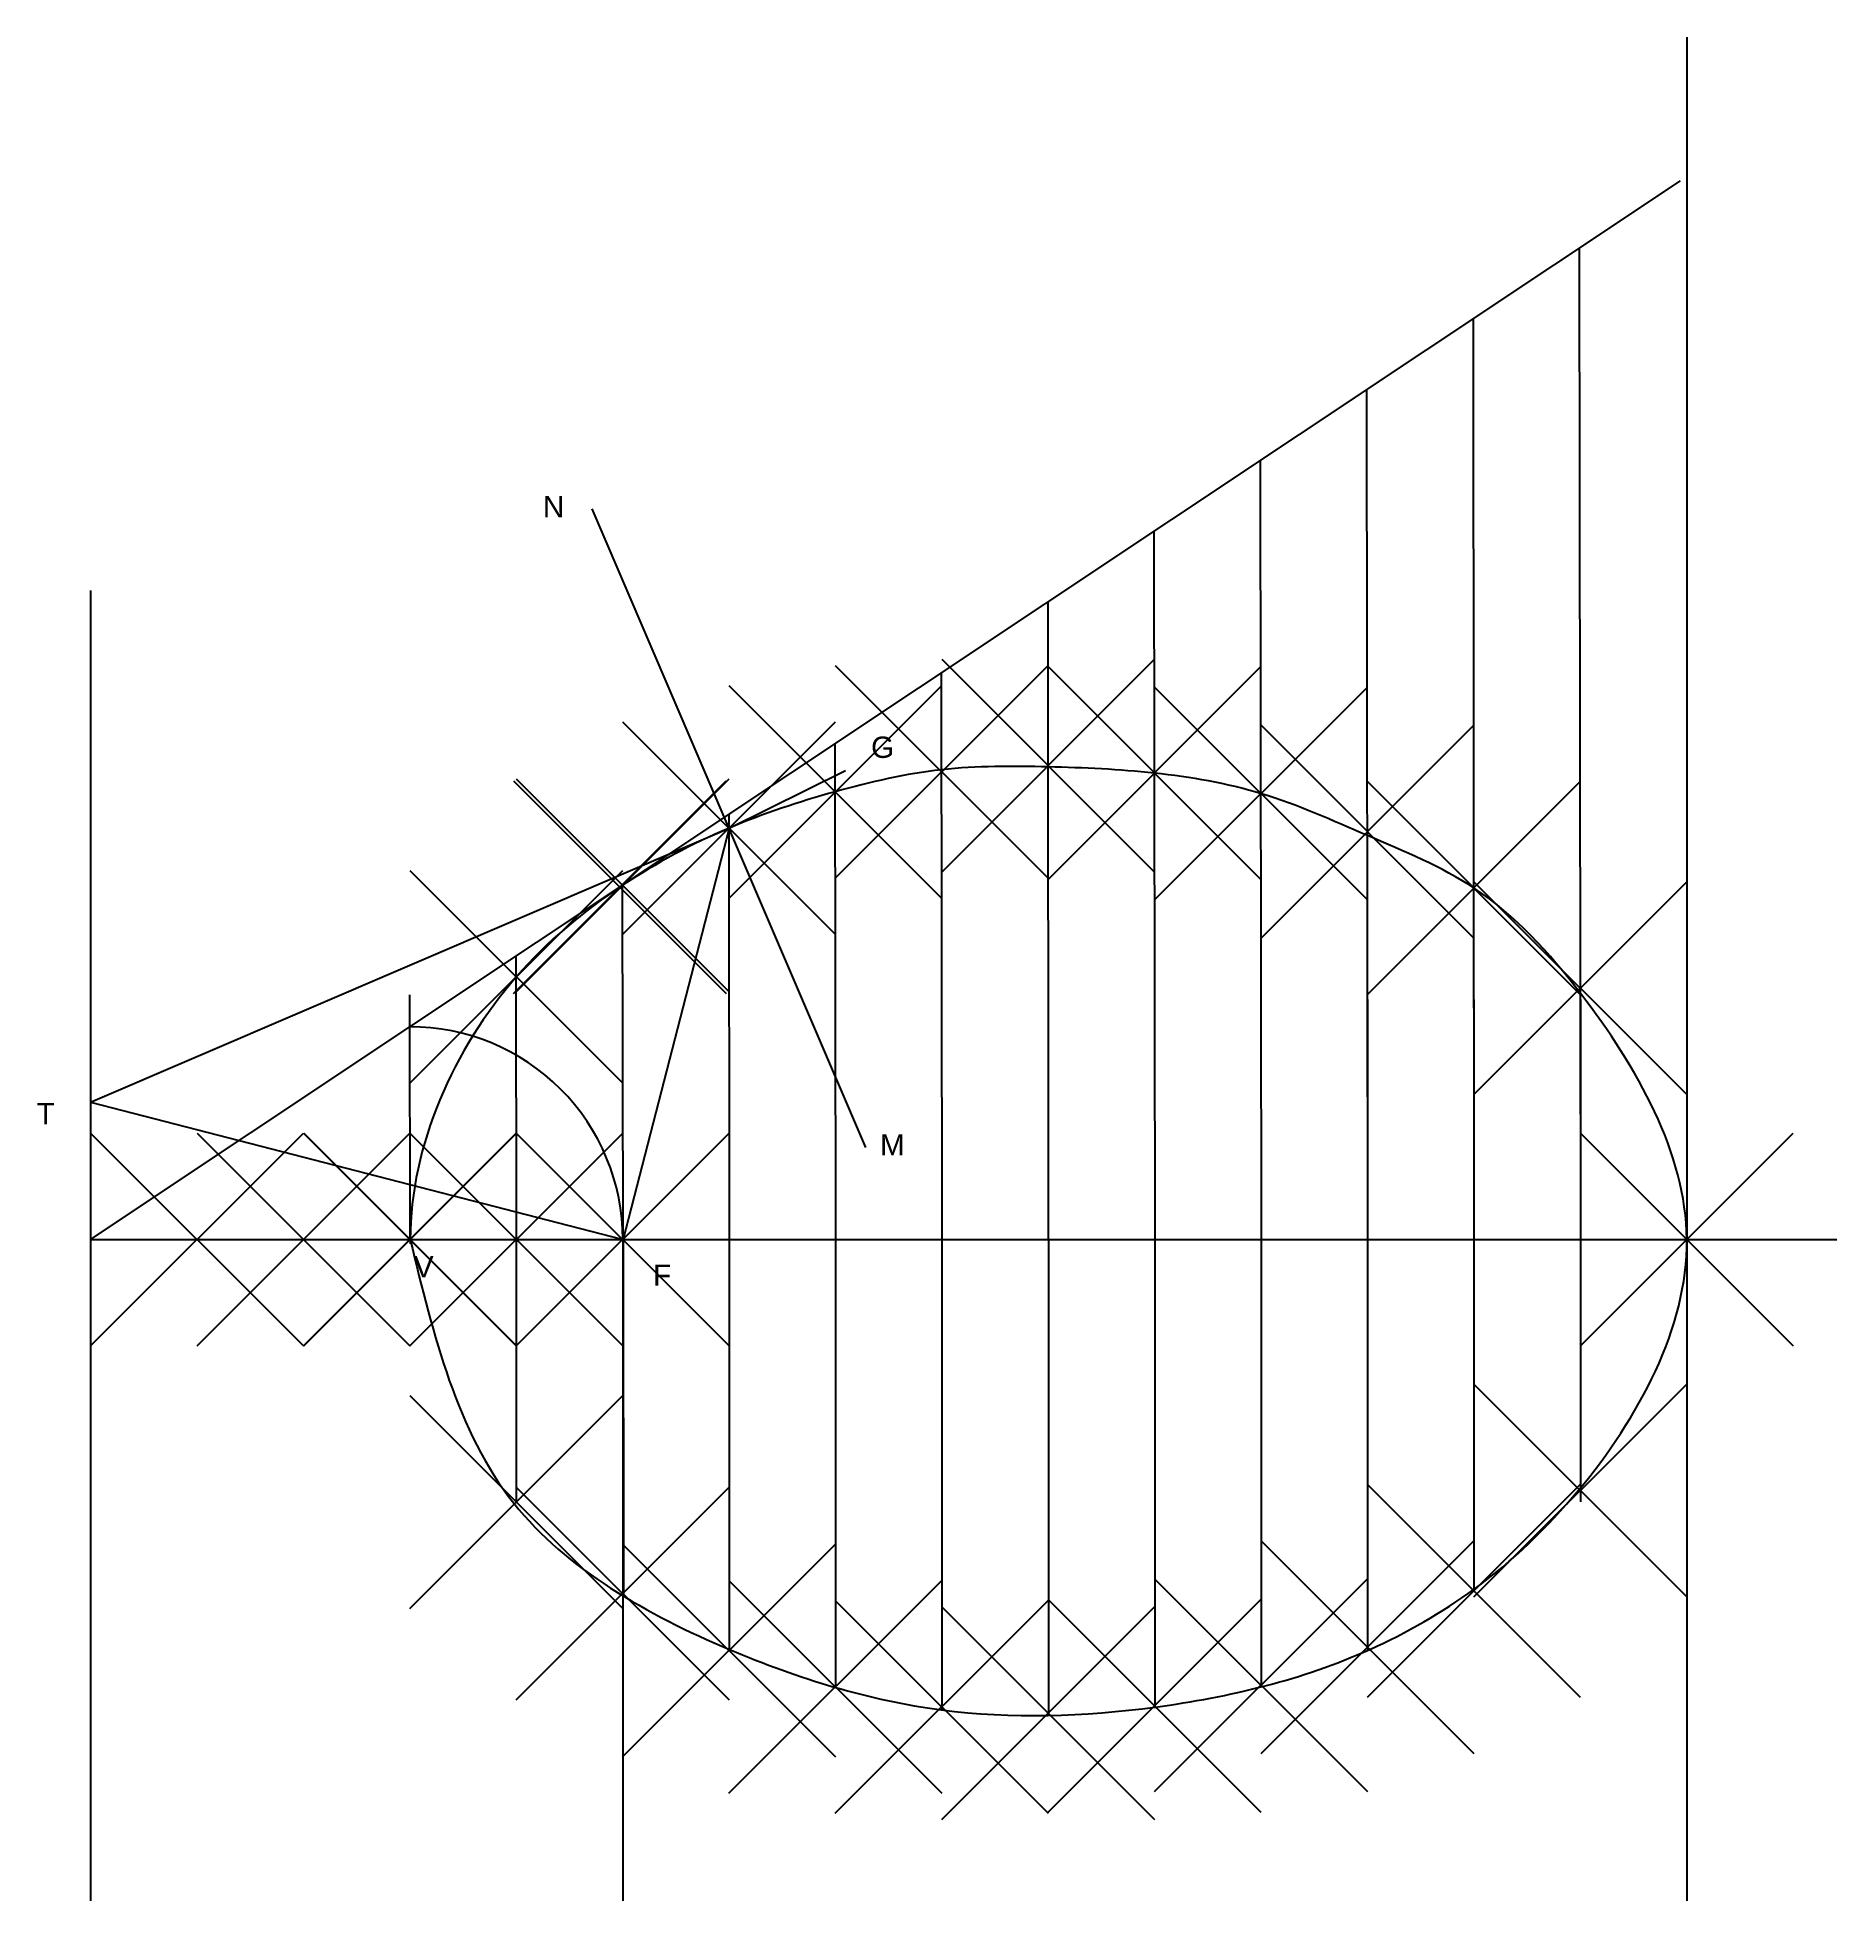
# Model space of a CAD drawing. Header units: inches. Extents: x 11.7 to 28.6, y 5.9 to 23.4.
import ezdxf

# ---------------------------------------------------------------- set-up
doc = ezdxf.new("R2010")
doc.units = ezdxf.units.IN
doc.header["$MEASUREMENT"] = 0
doc.header["$PDMODE"] = 3
doc.header["$PDSIZE"] = -3
doc.styles.get("Standard").update_dxf_attribs({"font": 'arial.ttf'})

msp = doc.modelspace()

# ---------------------------------------------------------------- linework, layer by layer
for p, q in [((27.206, 23.374), (27.206, 5.863)), ((15.207, 14.075), (27.148, 22.025)), ((26.209, 12.089), (26.199, 21.393)), ((25.209, 12.088), (25.2, 20.728)), ((24.209, 12.087), (24.2, 20.062)), ((23.209, 12.086), (23.201, 19.397)), ((19.491, 12.942), (16.918, 18.941)), ((22.209, 12.084), (22.202, 18.732)), ((12.206, 18.175), (12.206, 5.863)), ((21.209, 12.083), (21.203, 18.067)), ((20.209, 12.082), (20.203, 17.401)), ((19.209, 12.081), (19.204, 16.736)), ((18.205, 15.942), (19.299, 16.485)), ((12.206, 13.368), (18.205, 15.942)), ((18.205, 15.942), (17.209, 12.079)), ((18.209, 12.08), (18.205, 16.071)), ((17.209, 12.079), (17.205, 15.405)), ((16.209, 12.078), (16.206, 14.74)), ((15.209, 12.077), (15.206, 14.376)), ((24.206, 14.332), (24.206, 8.215)), ((25.206, 14.333), (25.206, 8.791)), ((26.206, 14.333), (26.206, 9.61)), ((12.206, 12.077), (15.207, 14.075)), ((12.206, 13.368), (17.199, 12.081)), ((12.206, 12.077), (28.615, 12.077)), ((16.206, 12.077), (16.206, 9.61)), ((17.206, 12.077), (17.206, 5.863)), ((17.209, 12.079), (17.212, 8.726)), ((18.206, 12.077), (18.206, 8.226)), ((19.206, 12.077), (19.206, 7.867)), ((20.206, 12.077), (20.206, 7.656)), ((21.206, 12.077), (21.206, 7.604)), ((22.206, 12.077), (22.206, 7.682)), ((23.206, 12.077), (23.206, 7.872))]:
    msp.add_line(p, q)
msp.add_arc((15.209, 12.077), 1.998, 0, 90.0599)
msp.add_spline([(15.209, 12.077), (16.183, 9.598), (18.21, 8.224), (20.199, 7.657), (22.213, 7.683), (24.227, 8.224), (25.208, 8.792), (26.189, 9.721), (27.206, 12.077), (26.209, 14.386), (25.209, 15.377), (24.205, 15.872), (23.209, 16.265), (22.204, 16.459), (21.204, 16.517), (20.203, 16.491), (19.204, 16.284), (18.205, 15.942), (17.205, 15.405), (16.206, 14.544), (15.209, 12.077), (15.209, 12.037)], degree=3)
for p in [(20.204, 16.471), (21.204, 16.529), (22.204, 16.46), (19.204, 16.281), (23.204, 16.267), (18.205, 15.941), (24.205, 15.909), (17.179, 15.387), (17.205, 15.405), (25.205, 15.379), (16.206, 14.544), (26.206, 14.438), (13.206, 12.077), (14.206, 12.077), (15.206, 12.077), (15.206, 12.077), (15.209, 12.077), (15.209, 12.077), (16.206, 12.077), (17.206, 12.077), (27.206, 12.077), (26.206, 9.717), (16.206, 9.61), (25.205, 8.775), (17.205, 8.749), (24.205, 8.245), (18.205, 8.214), (23.204, 7.888), (19.204, 7.873), (20.204, 7.684), (21.204, 7.626), (22.204, 7.694)]:
    msp.add_point(p)

# ---------------------------------------------------------------- texts
for s, p in [('N', (16.456, 18.863)), ('G', (19.54, 16.602)), ('T', (11.698, 13.159)), ('M', (19.624, 12.866)), ('V', (15.243, 11.72)), ('F', (17.491, 11.641))]:
    msp.add_text(s, height=0.2).set_placement(p)

doc.saveas('drawing.dxf')
